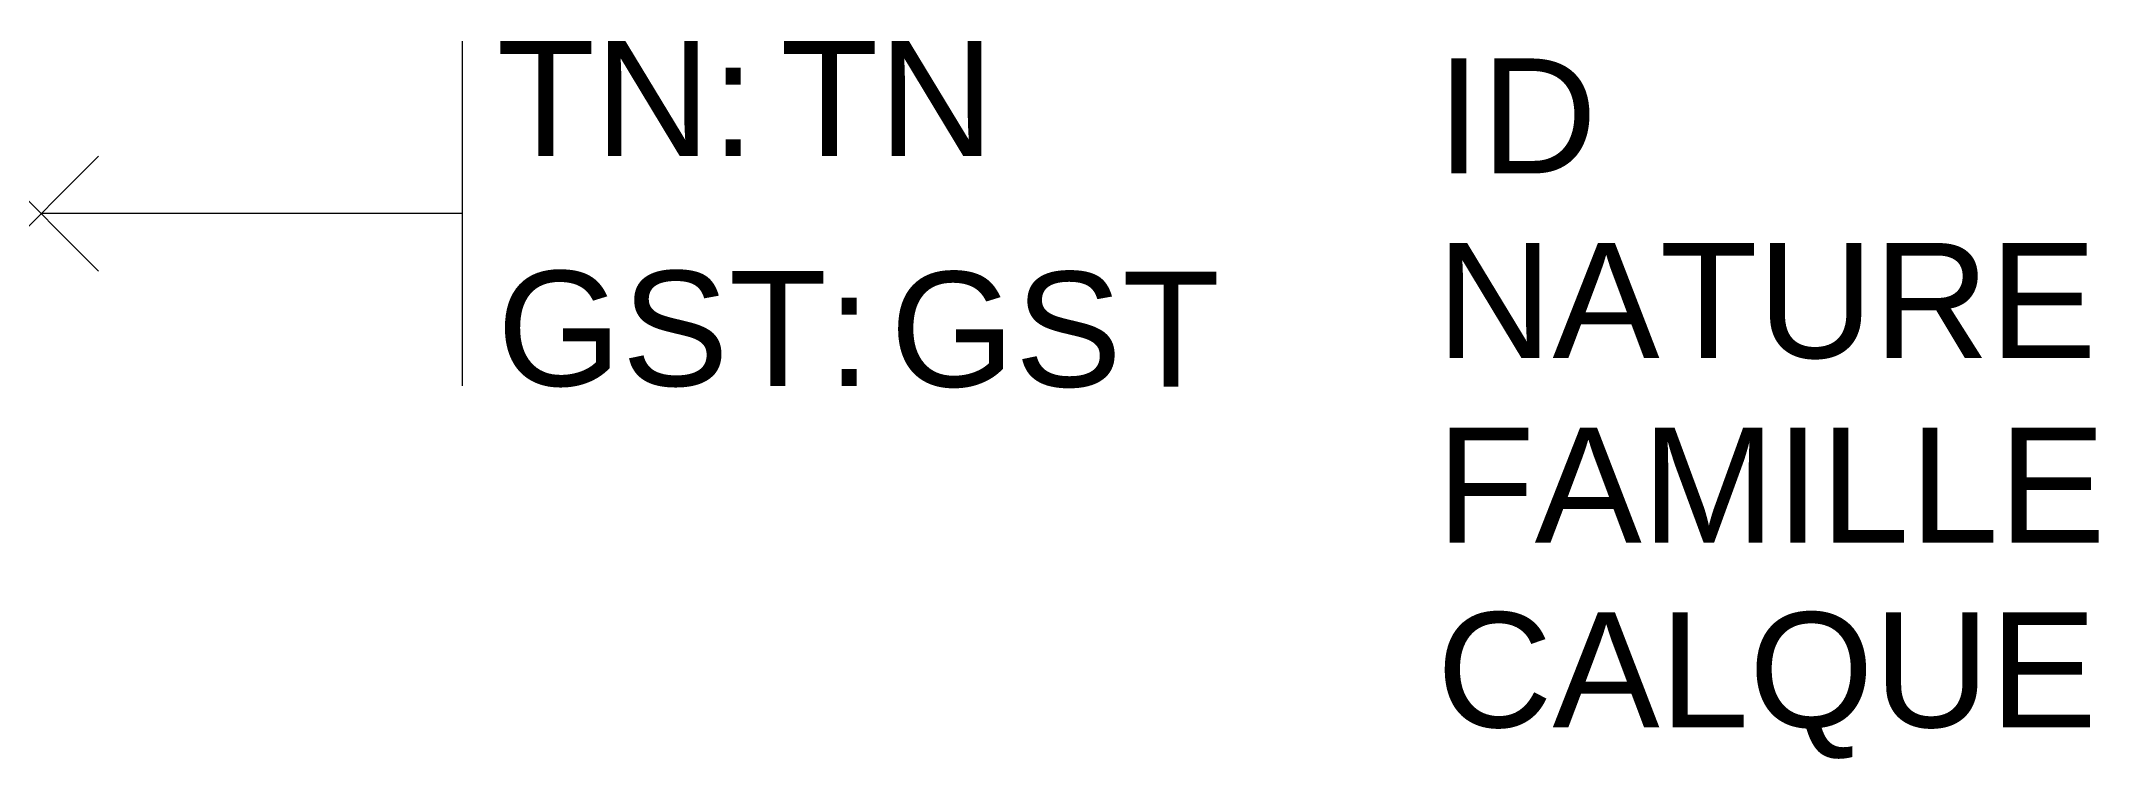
# Model space of a CAD drawing. Header units: metres. Extents: x 0 to 3.58, y -0.95 to 0.3.
import ezdxf
from ezdxf.enums import TextEntityAlignment as Align

# ---------------------------------------------------------------- set-up
doc = ezdxf.new("R2010")
doc.units = ezdxf.units.M
doc.header["$PDMODE"] = 3
doc.header["$PDSIZE"] = 0.1
doc.linetypes.add('Socle_Continu', pattern=[2.5, 2.5, 0])
doc.layers.add('ECPUB_SCI', color=30, linetype='Socle_Continu', lineweight=13)
doc.styles.add('Reseaux', font='arial.ttf')
doc.styles.get("Standard").update_dxf_attribs({"font": 'arial.ttf'})

msp = doc.modelspace()

# ---------------------------------------------------------------- linework, layer by layer
at = {"layer": 'ECPUB_SCI', "linetype": 'Socle_Continu'}
msp.add_line((0.7333, 0), (0, 0), dxfattribs=at)
at = {"layer": 'ECPUB_SCI', "linetype": 'Socle_Continu', "flags": 128}
msp.add_lwpolyline([(0.7333, -0.3), (0.7333, 0.3)], dxfattribs=at)
at = {"layer": 'ECPUB_SCI', "linetype": 'Socle_Continu'}
msp.add_point((0, 0), dxfattribs=at)

# ---------------------------------------------------------------- texts
at = {"layer": 'ECPUB_SCI', "linetype": 'Socle_Continu', "char_height": 0.2, "attachment_point": 4}
for s, insert in [('TN:', (0.793, 0.2)), ('GST:', (0.793, -0.2013))]:
    msp.add_mtext_dynamic_manual_height_columns(s, width=0.462726, gutter_width=1, heights=[0], dxfattribs=dict(at, insert=insert))
at = {"layer": 'ECPUB_SCI', "linetype": 'Socle_Continu'}
for tag, p in [('TN', (1.2864, 0.2)), ('GST', (1.4772, -0.2013))]:
    msp.add_attdef(tag, text='00.00', height=0.2, dxfattribs=at).set_placement(p, align=Align.MIDDLE_LEFT)
at = {"layer": 'ECPUB_SCI', "linetype": 'Socle_Continu', "style": 'Reseaux', "flags": 9}
for tag, p, s in [('ID', (2.4283, 0.07), 'GP_0490'), ('NATURE', (2.4283, -0.2513), 'Point de mesure (TN/GST)'), ('FAMILLE', (2.4283, -0.5726), 'Eclairage public')]:
    msp.add_attdef(tag, p, s, height=0.2, dxfattribs=at)
at = {"layer": 'ECPUB_SCI', "linetype": 'Socle_Continu', "flags": 9}
msp.add_attdef('CALQUE', (2.4283, -0.8939), 'ECPUB_SCI', height=0.2, dxfattribs=at)

doc.saveas('drawing.dxf')
